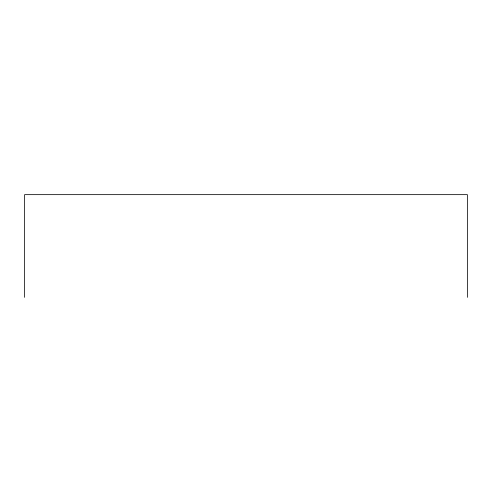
<?xml version="1.0" encoding="UTF-8"?>
<svg xmlns="http://www.w3.org/2000/svg" width="492" height="492" viewBox="0 0 492 492"><rect width="100%" height="100%" fill="white"/><g stroke="black" fill="none" stroke-linecap="round" stroke-linejoin="round"><path stroke-width="0.74" d="M467.4 297.353L467.4 194.648L24.6 194.648L24.6 297.353"/></g></svg>
